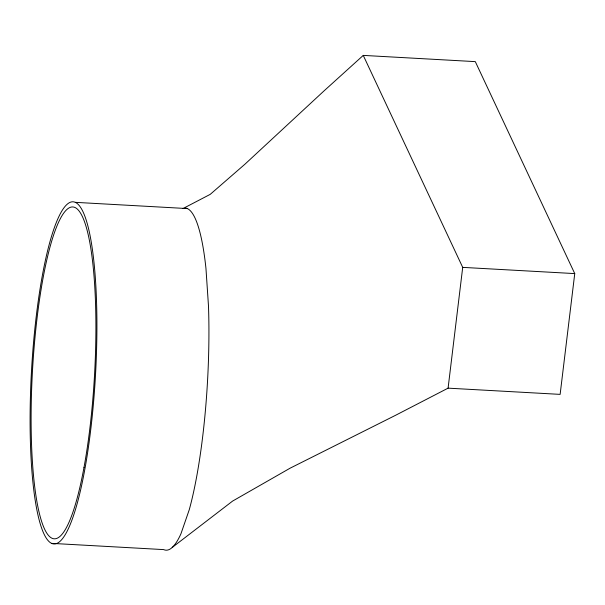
<?xml version="1.0" encoding="UTF-8"?>
<svg xmlns="http://www.w3.org/2000/svg" width="605" height="605" viewBox="0 0 605 605"><rect width="100%" height="100%" fill="white"/><g stroke="black" fill="none" stroke-linecap="round" stroke-linejoin="round"><path stroke-width="0.91" d="M172.213 547.457L232.63 501.061L290.166 468.149L395.746 415.204L448.086 388.153L462.704 267.372L363.257 55.395L323.864 91.045L244.843 164.288L210.237 194.349L182.975 208.559M363.257 55.395L475.303 61.627L574.75 273.596L560.132 394.377L448.086 388.153M75.285 202.342A171.359 32.065 -86.8 0 1 84.632 470.38A171.359 32.065 -86.8 0 1 30.522 445.855A171.359 32.065 -86.8 0 1 75.285 202.342L187.331 208.574M462.704 267.372L574.75 273.596M51.675 543.373L163.728 549.605A171.359 32.065 -86.8 0 0 180.925 533.837L189.274 509.675A171.359 32.065 -86.8 0 0 208.491 306.092L205.965 268.529A171.359 32.065 -86.8 0 0 185.69 208.067M83.997 467.438A166.186 31.097 -86.8 0 0 74.929 207.485A166.186 31.097 -86.8 0 0 31.52 443.647A166.186 31.097 -86.8 0 0 83.997 467.438"/></g></svg>
